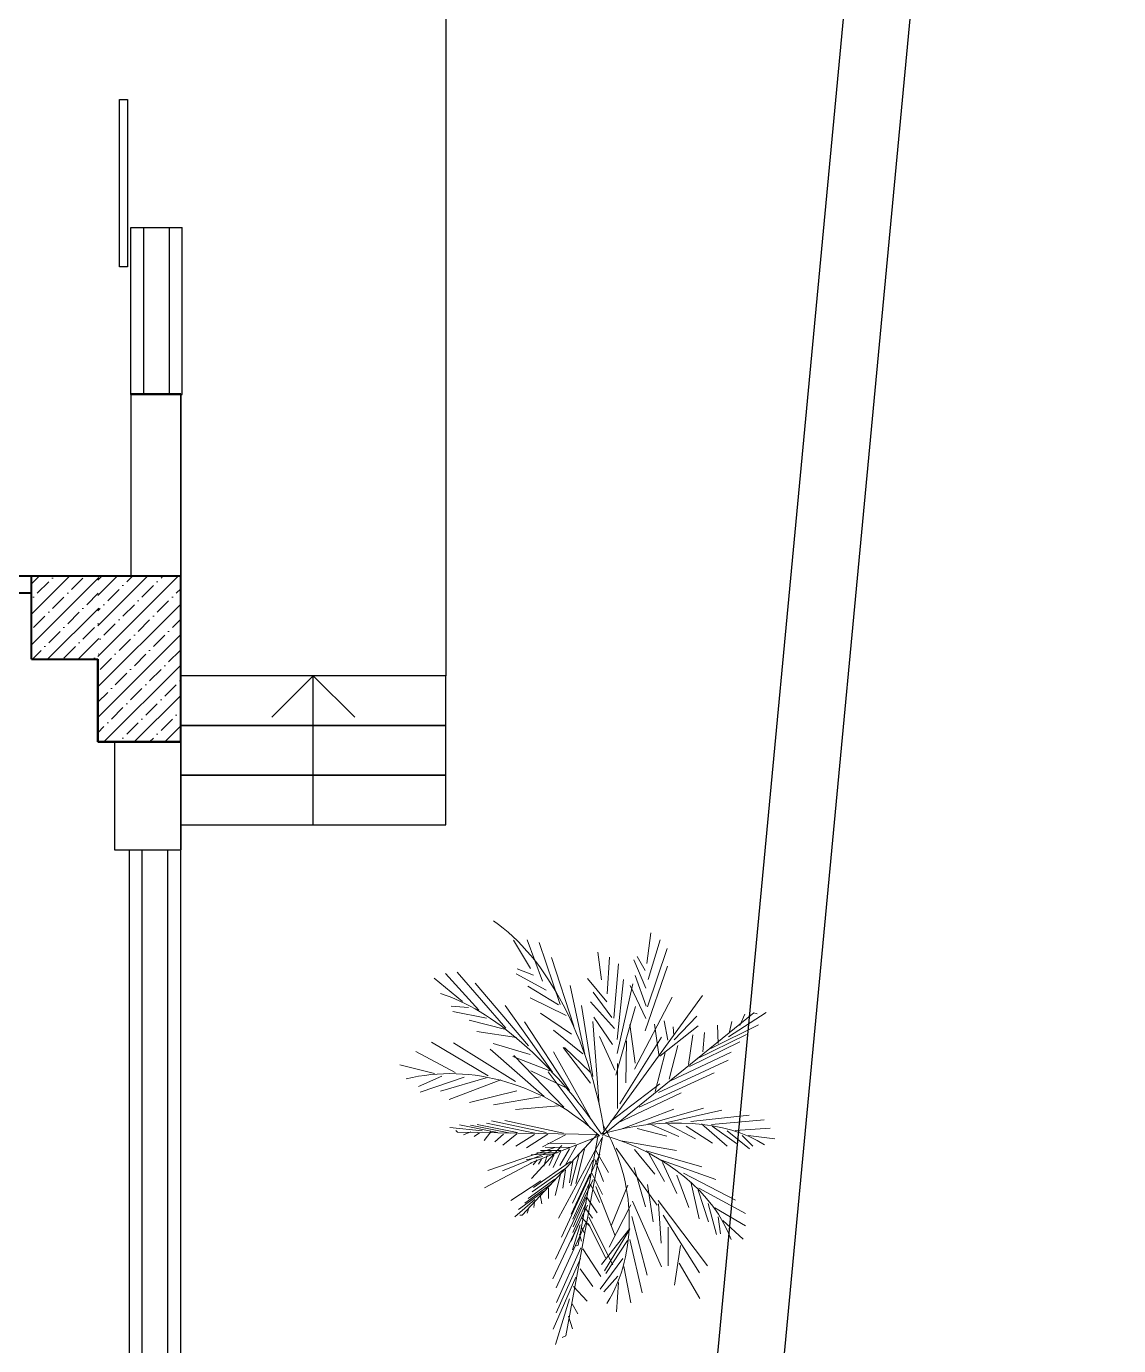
# Model space of a CAD drawing. Header units: millimetres. Extents: x 1531071 to 1560283, y -701792 to -691067.
# Drawn here: x 1557534 to 1558193, y -700044 to -699249 of the extents above; entities that cross this region are included whole.
import ezdxf

# ---------------------------------------------------------------- set-up
doc = ezdxf.new("R2010")
doc.units = ezdxf.units.MM
doc.header["$LTSCALE"] = 20
doc.header["$MEASUREMENT"] = 0
for name, color, linetype, lineweight in [('01_LC_LEG-TXT', 7, 'Continuous', 0), ('01_LC_VEG-ARV', 98, 'Continuous', 0), ('Qapi', 5, 'Continuous', 13)]:
    doc.layers.add(name, color=color, linetype=linetype, lineweight=lineweight)
doc.layers.add('AS-0', color=7, linetype='Continuous')
doc.layers.add('Конструктив - Колонны_Ном._пера__202', color=7, linetype='Continuous', lineweight=0, true_color=0x38637a)
doc.layers.add('Конструктив - Колонны_Ном._пера__28', color=7, linetype='Continuous', lineweight=40, true_color=0xffe4e1)

# ---------------------------------------------------------------- blocks, each defined once
blk = doc.blocks.new('palmeira')
at = {"layer": '01_LC_VEG-ARV', "color": 9}
for p, q in [((0.741, 2.573), (0.801, 3.037)), ((-1.013, 2.497), (-1.267, 2.927)), ((-0.833, 2.31), (-1.064, 2.929)), ((-0.564, 1.956), (-0.883, 2.889)), ((0.755, 1.921), (1.048, 2.801)), ((0.763, 2.335), (0.944, 2.929)), ((-0.357, 1.627), (-0.696, 2.666)), ((0.061, 2.326), (0.004, 2.743)), ((0.145, 2.118), (0.177, 2.667)), ((0.726, 2.201), (0.546, 2.631)), ((0.718, 2.47), (0.599, 2.681)), ((-0.778, 2.173), (-1.23, 2.42)), ((-0.965, 2.396), (-1.215, 2.496)), ((0.243, 1.752), (0.317, 2.569)), ((0.733, 1.932), (0.568, 2.392)), ((0.717, 1.56), (1.056, 2.532)), ((-1.044, 1.332), (-1.848, 2.279)), ((-0.592, 1.951), (-1.05, 2.233)), ((-0.187, 1.181), (-0.414, 2.241)), ((0.141, 1.995), (-0.153, 2.35)), ((0.293, 1.219), (0.531, 2.268)), ((0.297, 1.428), (0.393, 2.333)), ((0.725, 1.746), (0.493, 2.24)), ((-0.474, 1.789), (-1.017, 2.055)), ((0.257, 1.593), (-0.106, 1.997)), ((0.217, 1.758), (-0.069, 2.142)), ((0.07, 0.004), (1.583, 2.091)), ((0.559, 0.983), (1.124, 2.065)), ((-0.678, 0.935), (-1.395, 1.94)), ((-0.393, 1.51), (-0.859, 1.827)), ((-0.071, 0.871), (-0.242, 1.942)), ((0.072, -0.017), (2.354, 1.828)), ((0.274, 0.891), (0.574, 1.924)), ((1.973, 1.466), (2.543, 1.833)), ((2.143, 1.639), (2.219, 1.809)), ((2.354, 1.828), (2.408, 1.814)), ((0.022, 0.442), (-0.074, 1.697)), ((0.223, 1.354), (-0.056, 1.767)), ((0.568, 1.069), (0.488, 1.653)), ((0.922, 1.204), (0.856, 1.657)), ((0.941, 1.175), (1.515, 1.633)), ((1.058, 1.417), (1.003, 1.712)), ((1.151, 1.487), (1.141, 1.619)), ((1.155, 1.421), (1.496, 1.782)), ((1.708, 1.291), (2.426, 1.647)), ((1.82, 1.37), (1.806, 1.645)), ((1.99, 1.543), (2.025, 1.697)), ((-0.221, 1.211), (-0.665, 1.569)), ((0.261, 0.968), (0.03, 1.472)), ((0.335, 0.459), (0.962, 1.465)), ((0.425, 0.777), (0.434, 1.407)), ((1.373, 1.053), (1.435, 1.497)), ((1.385, 1.023), (2.145, 1.395)), ((1.485, 1.132), (2.244, 1.504)), ((1.585, 1.242), (1.612, 1.532)), ((-0.108, 0.769), (-0.52, 1.306)), ((-0.112, 0.937), (-0.5, 1.306)), ((0.868, 0.642), (1.018, 1.226)), ((1.08, 0.831), (1.212, 1.338)), ((1.092, 0.801), (2.016, 1.239)), ((0.299, 0.386), (0.3, 1.065)), ((0.921, 0.628), (1.969, 1.115)), ((0.628, 0.406), (1.758, 0.926)), ((0.202, 0.196), (0.937, 0.759)), ((0.293, 0.168), (1.258, 0.623)), ((0.357, 0.075), (1.15, 0.38)), ((0.758, 0.152), (1.597, 0.393)), ((1.024, 0.17), (1.875, 0.362)), ((1.408, 0.192), (2.284, 0.288)), ((1.72, 0.144), (2.511, 0.219)), ((0, 0), (-1.14, -1.219)), ((0.595, 0.085), (1.044, -0.029)), ((0.82, 0.143), (1.226, -0.033)), ((1.058, 0.153), (1.475, -0.071)), ((1.336, 0.122), (1.731, -0.133)), ((1.567, 0.156), (1.953, -0.178)), ((1.726, 0.12), (2.094, -0.142)), ((1.954, 0.051), (2.293, -0.218)), ((2.073, 0.056), (2.604, 0.09)), ((0.027, -0.025), (-1.017, -0.436)), ((-0.42, -0.198), (-0.792, -0.193)), ((-0.332, -0.146), (-0.752, -0.135)), ((-0.319, -0.169), (-0.485, -0.461)), ((0.011, -0.01), (-0.295, -1.672)), ((2.182, -0.018), (2.343, -0.18)), ((2.273, -0.02), (2.675, -0.07)), ((-0.826, -0.335), (-1.076, -0.387)), ((-0.709, -0.308), (-1.002, -0.313)), ((-0.914, -0.386), (-0.972, -0.463)), ((-0.608, -0.279), (-0.917, -0.282)), ((-0.847, -0.374), (-0.889, -0.452)), ((-0.555, -0.244), (-0.863, -0.246)), ((-0.76, -0.322), (-0.812, -0.483)), ((-0.661, -0.314), (-0.73, -0.472)), ((-0.558, -0.264), (-0.669, -0.501)), ((-0.422, -0.219), (-0.568, -0.472)), ((-0.28, -0.302), (-0.406, -0.776)), ((-0.072, -0.392), (-0.38, -1.042)), ((-0.198, -0.227), (-0.326, -0.741)), ((-0.492, -0.523), (-0.986, -0.871)), ((-0.407, -0.411), (-0.968, -0.801)), ((-0.483, -0.537), (-0.526, -0.815)), ((-0.376, -0.411), (-0.423, -0.732)), ((-0.088, -0.587), (0.074, -0.909)), ((-0.693, -0.746), (-1.098, -1.038)), ((-0.644, -0.676), (-1.049, -0.968)), ((-0.561, -0.605), (-0.639, -0.925)), ((-0.118, -0.6), (-0.401, -1.205)), ((-0.127, -0.741), (-0.374, -1.279)), ((-0.109, -0.751), (0.03, -1.031)), ((-0.173, -0.95), (-0.371, -1.397)), ((-0.155, -0.959), (-0.008, -1.185)), ((-0.214, -1.191), (-0.399, -1.615)), ((-0.175, -1.036), (-0.373, -1.484)), ((-0.177, -1.123), (-0.075, -1.266)), ((-0.265, -1.367), (-0.379, -1.743)), ((-0.233, -1.268), (-0.119, -1.388)), ((-0.242, -1.409), (-0.197, -1.491))]:
    blk.add_line(p, q, dxfattribs=at)
at = {"layer": '01_LC_VEG-ARV', "color": 83}
for p, q in [((-1.789, 1.87), (-2.293, 2.423)), ((-1.384, 1.599), (-2.117, 2.443)), ((-2.036, 2.001), (-2.467, 2.355)), ((-1.945, 1.913), (-2.21, 1.932)), ((-1.675, 1.749), (-2.185, 1.849)), ((-1.405, 1.584), (-1.938, 1.719)), ((-0.426, 0.658), (-1.101, 1.692)), ((-1.225, 1.458), (-1.822, 1.549)), ((-2.15, 0.929), (-2.742, 1.247)), ((-1.649, 0.882), (-2.507, 1.39)), ((-1.236, 0.795), (-2.172, 1.377)), ((-0.805, 0.569), (-1.619, 1.28)), ((-1.018, 1.201), (-1.574, 1.37)), ((-0.08, 0.197), (-0.667, 1.241)), ((-2.459, 0.917), (-2.982, 1.047)), ((-0.723, 0.954), (-1.281, 1.171)), ((-0.509, 0.41), (-1.262, 1.186)), ((-2.35, 0.875), (-2.699, 0.717)), ((-2.015, 0.862), (-2.677, 0.635)), ((-1.68, 0.85), (-2.368, 0.647)), ((-1.458, 0.822), (-2.237, 0.523)), ((-0.494, 0.711), (-1.009, 0.958)), ((-0.112, 0.096), (-0.748, 0.943)), ((-1.218, 0.656), (-1.932, 0.479)), ((-0.861, 0.562), (-1.571, 0.441)), ((-0.591, 0.428), (-1.24, 0.371)), ((0.352, -0.101), (1.191, -0.247)), ((0.556, -0.228), (0.863, -0.603)), ((0.731, -0.253), (1.57, -0.492)), ((0.777, -0.299), (1.011, -0.712)), ((0.962, -0.389), (1.784, -0.683)), ((0.981, -0.426), (1.197, -0.894)), ((1.295, -0.588), (2.081, -0.993)), ((1.194, -0.617), (1.374, -1.104)), ((1.407, -0.716), (1.532, -1.278)), ((1.519, -0.844), (1.671, -1.322)), ((1.528, -0.816), (2.231, -1.195)), ((1.668, -1.045), (1.792, -1.514)), ((1.817, -1.246), (1.856, -1.504)), ((1.891, -1.301), (2.198, -1.583))]:
    blk.add_line(p, q, dxfattribs=at)
at = {"layer": '01_LC_VEG-ARV', "color": 73}
for p, q in [((-0.777, 0.027), (-1.6, 0.204)), ((-0.512, 0.015), (-1.398, 0.209)), ((-1.741, 0.049), (-2.229, 0.1)), ((-2.113, 0.032), (-2.14, 0.058)), ((0.012, -0.006), (-2.113, 0.032)), ((-1.512, 0.028), (-2.085, 0.139)), ((-1.911, 0.036), (-2.024, -0.011)), ((-1.315, 0.014), (-1.919, 0.134)), ((-1.782, 0.022), (-1.863, -0.034)), ((-1.212, 0.026), (-1.816, 0.146)), ((-1.611, 0.034), (-1.711, -0.093)), ((-0.947, 0.014), (-1.677, 0.167)), ((-1.418, 0.003), (-1.55, -0.116)), ((-1.216, 0.008), (-1.43, -0.167)), ((-0.75, 0.001), (-1.071, -0.203)), ((-0.952, -0.004), (-1.232, -0.18)), ((-0.485, -0.011), (-0.833, -0.189)), ((-0.042, -0.379), (0.091, -0.713)), ((-0.033, -0.238), (0.164, -0.578)), ((-0.947, -0.982), (-1.246, -1.247)), ((-0.809, -0.857), (-1.192, -1.135)), ((-0.867, -0.913), (-0.842, -1.052)), ((-0.742, -0.815), (-0.739, -0.968)), ((-1.032, -1.094), (-1.064, -1.191)), ((-0.952, -1.024), (-0.962, -1.107)), ((1.77, -1.108), (2.232, -1.379)), ((-1.14, -1.219), (-1.171, -1.219)), ((-0.274, -1.508), (-0.241, -1.614)), ((-0.295, -1.672), (-0.325, -1.685))]:
    blk.add_line(p, q, dxfattribs=at)
at = {"layer": '01_LC_VEG-ARV', "color": 87}
for p, q in [((-0.538, -0.172), (-0.998, -0.669)), ((0.066, -0.059), (-0.589, -1.265)), ((0.072, -0.041), (-0.48, -3.042)), ((-0.645, -0.199), (-1.658, -0.545)), ((-0.688, -0.253), (-1.433, -0.551)), ((0.035, -0.302), (-0.544, -1.55)), ((0.281, -0.21), (0.9, -1.069)), ((-0.992, -0.433), (-1.707, -0.811)), ((0.55, -0.5), (0.724, -1.097)), ((-1.309, -0.999), (-0.854, -0.703)), ((-0.068, -0.685), (-0.636, -1.882)), ((-0.029, -0.788), (0.266, -1.534)), ((0.455, -0.766), (0.208, -1.369)), ((0.755, -0.758), (0.837, -1.323)), ((-0.153, -1.069), (-0.676, -2.183)), ((0.503, -1.064), (0.176, -1.705)), ((0.526, -1.012), (0.963, -2.001)), ((0.913, -1), (1.659, -1.984)), ((0.918, -1.048), (0.959, -1.645)), ((-0.17, -1.328), (-0.625, -2.318)), ((-0.138, -1.346), (0.119, -1.862)), ((-0.132, -1.253), (0.23, -1.97)), ((0.517, -1.241), (0.746, -2.123)), ((0.988, -1.222), (1.537, -2.089)), ((0.484, -1.423), (0.057, -1.964)), ((0.486, -1.433), (0.104, -2.061)), ((0.484, -1.589), (0.674, -2.39)), ((1.066, -1.403), (1.062, -1.984)), ((-0.255, -1.713), (-0.619, -2.536)), ((-0.223, -1.73), (0.048, -2.146)), ((0.451, -1.605), (0.122, -2.098)), ((1.25, -1.678), (1.159, -2.275)), ((-0.258, -1.872), (-0.623, -2.695)), ((0.379, -1.872), (0.037, -2.338)), ((1.229, -1.942), (1.541, -2.475)), ((-0.33, -2.156), (-0.672, -2.938)), ((-0.262, -2.031), (-0.074, -2.295)), ((0.306, -2.14), (0.096, -2.376)), ((0.398, -1.995), (0.503, -2.54)), ((-0.366, -2.298), (-0.155, -2.519)), ((0.313, -2.236), (0.286, -2.68)), ((-0.424, -2.481), (-0.634, -3.173)), ((-0.383, -2.557), (-0.3, -2.71)), ((-0.441, -2.741), (-0.381, -2.935)), ((-0.48, -3.042), (-0.535, -3.066))]:
    blk.add_line(p, q, dxfattribs=at)
at = {"layer": '01_LC_VEG-ARV', "color": 9}
for centre, major_axis, ratio, start_param in [((-1.94, -0.156), (-0.68, 3.641), 0.551995, 4.664748), ((-1.246, -0.86), (-1.991, 2.917), 0.442679, 4.705565)]:
    blk.add_ellipse(centre, major_axis=major_axis, ratio=ratio, start_param=start_param, end_param=5.781687, dxfattribs=at)
at = {"layer": '01_LC_VEG-ARV', "color": 83}
blk.add_ellipse((-1.8, -1.959), major_axis=(2.242, -2.127), ratio=0.860949, start_param=1.572431, end_param=2.640094, dxfattribs=at)
at = {"layer": '01_LC_VEG-ARV', "color": 9, "extrusion": (0, 0, -1)}
blk.add_ellipse((0.575, -1.393), major_axis=(2.417, 0.618), ratio=0.593584, start_param=4.654901, end_param=5.781687, dxfattribs=at)
at = {"layer": '01_LC_VEG-ARV', "color": 87, "extrusion": (0, 0, -1)}
blk.add_ellipse((-1.793, -1.009), major_axis=(-1.125, 2.291), ratio=0.860949, start_param=1.492122, end_param=2.640094, dxfattribs=at)
at = {"layer": '01_LC_VEG-ARV', "color": 83, "extrusion": (0, 0, -1)}
blk.add_ellipse((-0.327, -1.721), major_axis=(2.376, -0.762), ratio=0.703506, start_param=4.671432, end_param=5.781687, dxfattribs=at)
blk = doc.blocks.new('A$C5F2C4C35')
at = {"layer": '01_LC_LEG-TXT'}
blk.add_blockref('palmeira', (-0.355, -0.312), dxfattribs=at)

msp = doc.modelspace()

# ---------------------------------------------------------------- hatches: boundary and pattern name
at = {"layer": 'Конструктив - Колонны_Ном._пера__202', "linetype": 'Continuous'}
h = msp.add_hatch(dxfattribs=at)
h.set_pattern_fill('ЖЕЛЕЗОБЕТОН__ГОСТ_', color=1, scale=0.1, style=0, pattern_type=2)
h.set_pattern_definition([(45, (1547923.123, -706312.456), (-9.192388, 9.192388), []), (45, (1547918.527, -706307.86), (-9.192388, 9.192388), [9.75, -3.25, 0, -3.25])])
h.paths.add_polyline_path([(1557577.71, -699580.21), (1557577.71, -699630.21), (1557537.21, -699630.21), (1557537.21, -699580.21)])
h = msp.add_hatch(dxfattribs=at)
h.set_pattern_fill('ЖЕЛЕЗОБЕТОН__ГОСТ_', color=1, scale=0.1, style=0, pattern_type=2)
h.set_pattern_definition([(45, (1547823.123, -706312.456), (-9.192388, 9.192388), []), (45, (1547818.527, -706307.86), (-9.192388, 9.192388), [9.75, -3.25, 0, -3.25])])
h.paths.add_polyline_path([(1557577.21, -699680.21), (1557627.21, -699680.21), (1557627.21, -699580.21), (1557577.21, -699580.21)])

# ---------------------------------------------------------------- linework, layer by layer
at = {"color": 0, "lineweight": -3, "ltscale": 0.5}
for p, q in [((1557787.21, -698880.21), (1557787.21, -699470.21)), ((1557787.21, -699470.21), (1557787.21, -699640.21)), ((1557787.21, -699640.21), (1557627.21, -699640.21)), ((1557787.21, -699640.21), (1557627.21, -699640.21)), ((1557707.21, -699640.21), (1557682.26, -699665.16)), ((1557707.21, -699730.21), (1557707.21, -699640.21)), ((1557707.21, -699640.21), (1557732.16, -699665.16)), ((1557787.21, -699670.21), (1557787.21, -699640.21)), ((1557627.21, -699670.21), (1557787.21, -699670.21)), ((1557787.21, -699670.21), (1557627.21, -699670.21)), ((1557787.21, -699700.21), (1557787.21, -699670.21)), ((1557627.21, -699700.21), (1557787.21, -699700.21)), ((1557787.21, -699700.21), (1557627.21, -699700.21)), ((1557787.21, -699730.21), (1557787.21, -699700.21)), ((1557627.21, -699730.21), (1557787.21, -699730.21))]:
    msp.add_line(p, q, dxfattribs=at)
at = {"color": 5}
for p, q in [((1557597.21, -699470.54), (1557597.21, -699369.99)), ((1557597.21, -699369.99), (1557628.15, -699369.99)), ((1557604.95, -699470.54), (1557604.95, -699369.99)), ((1557620.42, -699470.54), (1557620.42, -699369.99)), ((1557628.15, -699470.54), (1557628.15, -699369.99)), ((1557597.21, -699470.54), (1557628.15, -699470.54)), ((1557596.27, -700090.21), (1557596.27, -699745.36)), ((1557627.21, -699745.36), (1557596.27, -699745.36)), ((1557604.01, -700090.21), (1557604.01, -699745.36)), ((1557619.48, -700090.21), (1557619.48, -699745.36)), ((1557627.21, -700090.21), (1557627.21, -699745.36))]:
    msp.add_line(p, q, dxfattribs=at)
at = {"color": 0, "lineweight": 30, "ltscale": 0.5}
for p, q in [((1557597.21, -699470.21), (1557597.21, -699580.21)), ((1557627.21, -699470.21), (1557597.21, -699470.21)), ((1557627.21, -699470.21), (1557627.21, -699745.21)), ((1557627.21, -699745.21), (1557627.21, -699470.21)), ((1557587.21, -699680.21), (1557587.21, -699745.21)), ((1557587.21, -699745.21), (1557627.21, -699745.21))]:
    msp.add_line(p, q, dxfattribs=at)
at = {"color": 5}
msp.add_lwpolyline([(1557590.26, -699292.8), (1557595.16, -699292.8), (1557595.16, -699393.55), (1557590.26, -699393.55)], close=True, dxfattribs=at)
at = {"layer": 'Qapi'}
for p, q in [((1557617.9, -699370.01), (1557607.46, -699369.97)), ((1557606.52, -699745.32), (1557616.96, -699745.35)), ((1557616.96, -699745.35), (1557606.52, -699745.32)), ((1557616.96, -699745.35), (1557606.52, -699745.32)), ((1557616.96, -699745.35), (1557606.52, -699745.32)), ((1557606.52, -699745.32), (1557616.96, -699745.35)), ((1557606.52, -699745.32), (1557616.96, -699745.35)), ((1557606.52, -699745.37), (1557616.96, -699745.34)), ((1557606.52, -699745.37), (1557616.96, -699745.34)), ((1557616.96, -699745.34), (1557606.52, -699745.37)), ((1557616.96, -699745.34), (1557606.52, -699745.37)), ((1557616.96, -699745.34), (1557606.52, -699745.37)), ((1557606.52, -699745.37), (1557616.96, -699745.34)), ((1557606.52, -699745.37), (1557616.96, -699745.34))]:
    msp.add_line(p, q, dxfattribs=at)
at = {"layer": 'Конструктив - Колонны_Ном._пера__28', "color": 119, "lineweight": 30, "ltscale": 0.5, "true_color": 0x394c3d}
for p, q in [((1558193.08, -697907.61), (1557939.67, -700596.61)), ((1558151.45, -697923.03), (1557899.96, -700591.69))]:
    msp.add_line(p, q, dxfattribs=at)
at = {"layer": 'Конструктив - Колонны_Ном._пера__28', "color": 0, "ltscale": 0.5}
msp.add_line((1557537.21, -699630.21), (1557537.21, -699580.26), dxfattribs=at)
at = {"layer": 'Конструктив - Колонны_Ном._пера__28', "color": 0, "linetype": 'Continuous'}
for p, q in [((1557627.21, -699580.21), (1557537.26, -699580.21)), ((1557627.21, -699580.21), (1557587.21, -699580.21)), ((1557627.21, -699680.21), (1557627.21, -699580.21)), ((1557627.21, -699680.21), (1557627.21, -699580.21)), ((1557577.21, -699680.21), (1557577.21, -699630.21)), ((1557577.21, -699630.21), (1557577.21, -699680.21)), ((1557627.21, -699680.21), (1557577.21, -699680.21)), ((1557577.21, -699680.21), (1557627.21, -699680.21)), ((1557587.21, -699680.21), (1557627.21, -699680.21))]:
    msp.add_line(p, q, dxfattribs=at)
msp.add_lwpolyline([(1557537.26, -699580.21), (1557207.21, -699580.21), (1557207.21, -699590.21), (1557537.21, -699590.21), (1557537.21, -699580.21)], close=True, dxfattribs=at)
at = {"layer": 'Конструктив - Колонны_Ном._пера__28', "color": 0, "linetype": 'Continuous', "flags": 128}
msp.add_lwpolyline([(1557537.21, -699630.21), (1557577.21, -699630.21)], dxfattribs=at)

# ---------------------------------------------------------------- block references
at = {"layer": 'AS-0', "xscale": 40, "yscale": 40, "zscale": 40}
msp.add_blockref('A$C5F2C4C35', (1557892.93, -699904.28), dxfattribs=at)

doc.saveas('drawing.dxf')
